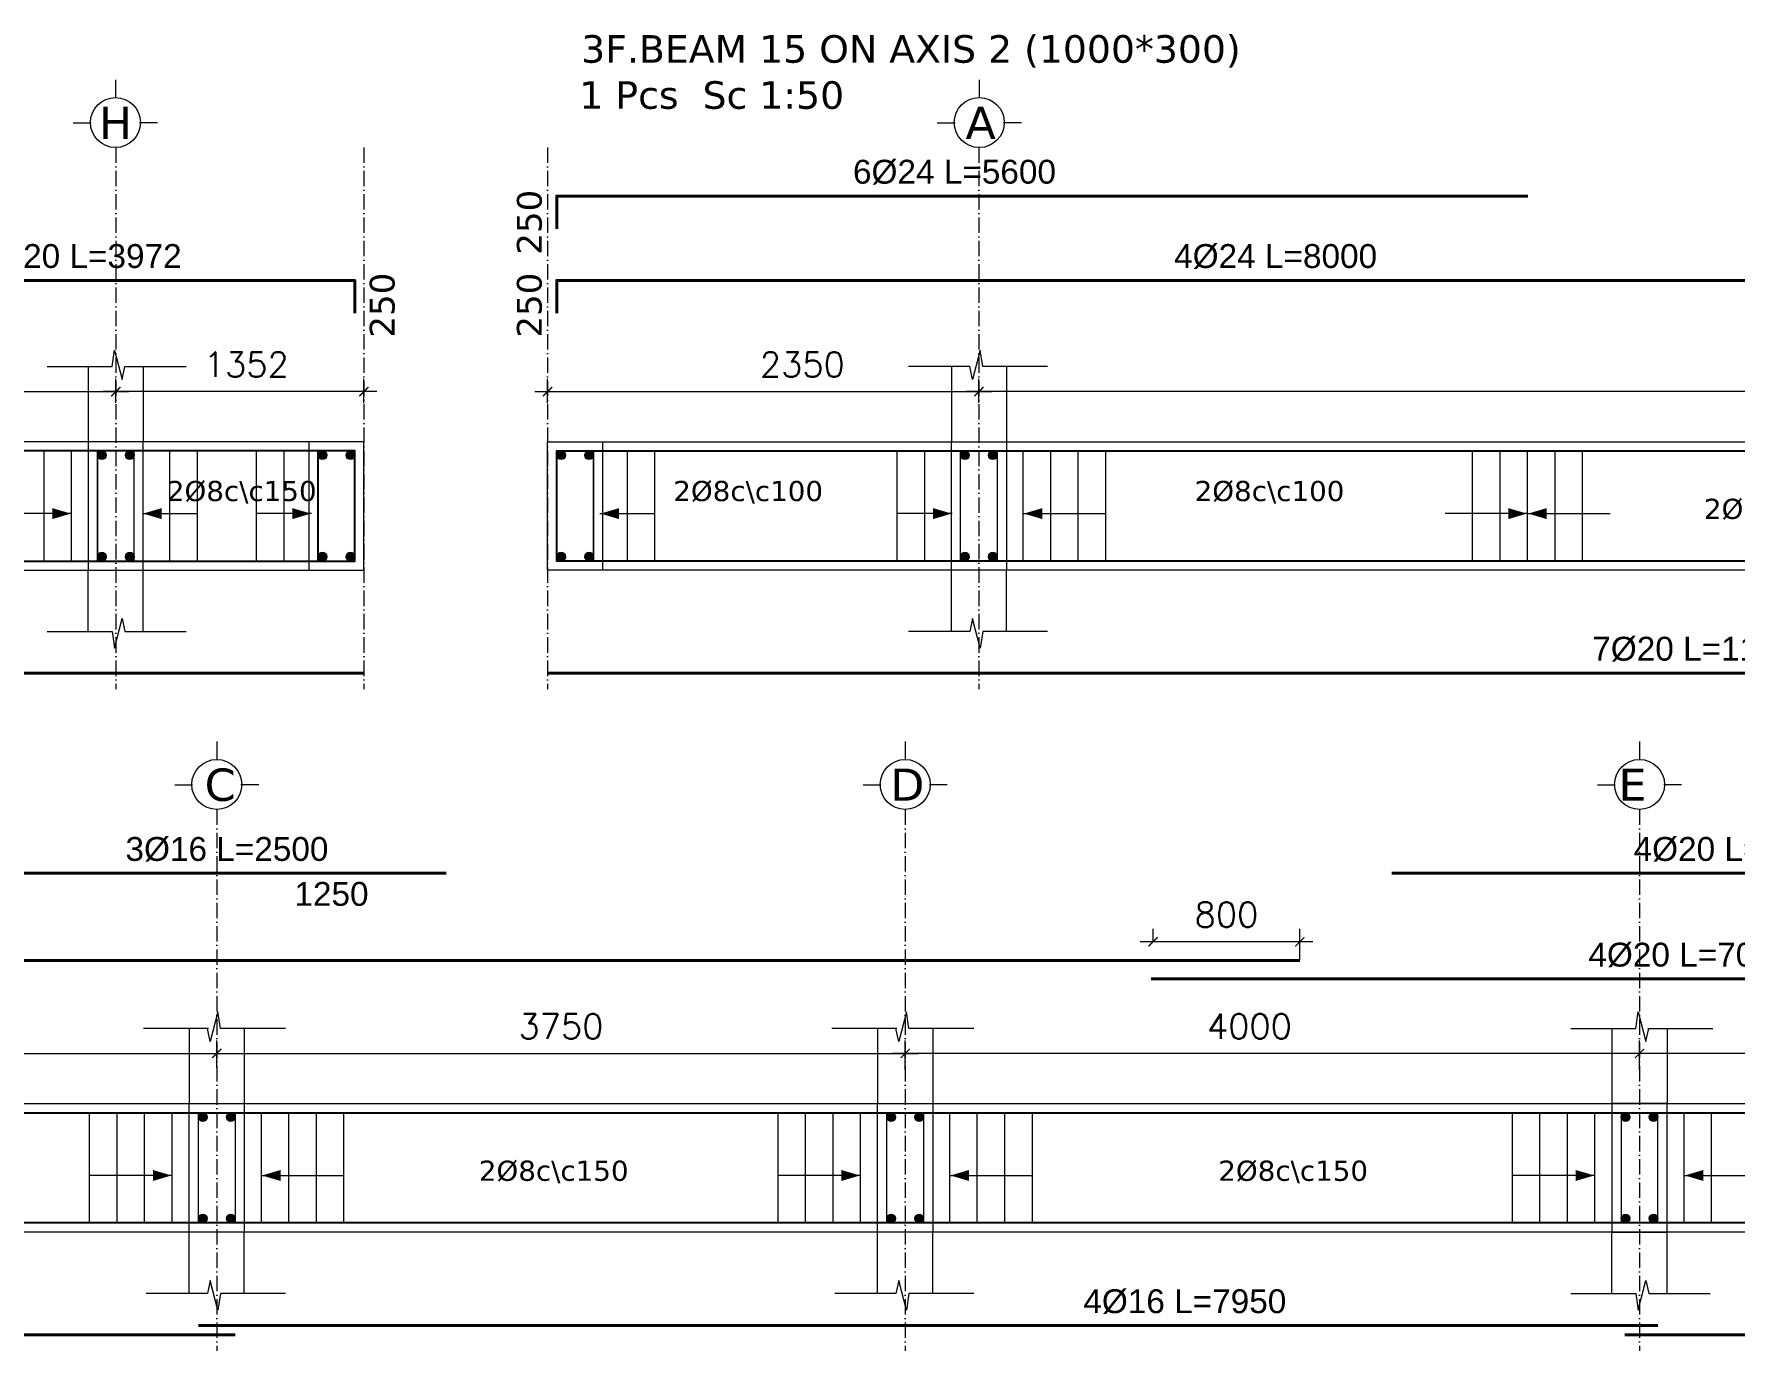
# Model space of a CAD drawing. Header units: inches. Extents: x -17020 to 43805, y -10194 to 123061.
# Drawn here: x 28762 to 29688, y 112118 to 112835 of the extents above; entities that cross this region are included whole.
import ezdxf

# ---------------------------------------------------------------- set-up
doc = ezdxf.new("R2010")
doc.units = ezdxf.units.IN
doc.header["$LTSCALE"] = 0.7
doc.header["$MEASUREMENT"] = 0
doc.linetypes.add('ACAD_ISO10W100', pattern=[18, 12, -3, 0, -3])
doc.layers.get('0').update_dxf_attribs({"lineweight": 13})
doc.layers.get('Defpoints').update_dxf_attribs({"lineweight": 5})
for name, color, linetype, lineweight in [('axis', 254, 'ACAD_ISO10W100', 9), ('BEAM FRAME', 5, 'Continuous', 18), ('COLUMN', 4, 'Continuous', 20), ('elevline', 30, 'Continuous', 20), ('FRAME 070', 5, 'Continuous', 60), ('hatch', 9, 'Continuous', 9), ('renforcment', 141, 'Continuous', 40), ('tex', 3, 'Continuous', 25), ('TEXT', 3, 'Continuous', 25), ('top rein. extension', 50, 'Continuous', 20), ('top renforcment', 7, 'Continuous', 40)]:
    doc.layers.add(name, color=color, linetype=linetype, lineweight=lineweight)
doc.styles.add('100', font='romans.shx', dxfattribs={"height": 13.5})
doc.styles.add('romanc', font='verdana.ttf', dxfattribs={"height": 250})
doc.styles.get("Standard").update_dxf_attribs({"font": 'arial.ttf', "height": 13})
doc.dimstyles.new('100', dxfattribs={"dimtxt": 13.5, "dimasz": 5, "dimexe": 7, "dimexo": 7, "dimgap": 8, "dimtad": 1, "dimdec": 0, "dimlfac": 10, "dimzin": 4, "dimdsep": 46, "dimtxsty": '100', "dimblk": 'ARCHTICK', "dimcen": 0.09, "dimdle": 7, "dimclrd": 1, "dimclre": 8, "dimclrt": 2, "dimadec": 0, "dimazin": 1, "dimtfac": 1, "dimtdec": 0, "dimtix": 1, "dimtofl": 0, "dimtmove": 0, "dimatfit": 3, "dimldrblk": 'ARCHTICK', "dimfxl": 0.18, "dimtolj": 1, "dimtzin": 0, "dimlwd": -1, "dimlwe": -1, "dimarcsym": 0})
doc.dimstyles.get("Standard").update_dxf_attribs({"dimtxt": 13, "dimasz": 5, "dimexe": 0.18, "dimexo": 0.0625, "dimgap": 6, "dimtad": 1, "dimdec": 0, "dimlfac": 10, "dimzin": 0, "dimdsep": 46, "dimtxsty": 'Standard', "dimblk": 'ARCHTICK', "dimcen": 0.09, "dimse1": 1, "dimse2": 1, "dimclrd": 1, "dimclre": 7, "dimclrt": 3, "dimadec": 0, "dimazin": 0, "dimtfac": 1, "dimtdec": 0, "dimtix": 1, "dimtofl": 0, "dimtmove": 0, "dimatfit": 3, "dimldrblk": 'ARCHTICK', "dimfxl": 1, "dimtolj": 1, "dimtzin": 0, "dimarcsym": 0})

# ---------------------------------------------------------------- blocks, each defined once
blk = doc.blocks.new('_ArchTick')
at = {"color": 0, "linetype": 'ByBlock', "lineweight": 0, "const_width": 0.15}
blk.add_lwpolyline([(-0.5, -0.5), (0.5, 0.5)], dxfattribs=at)
blk = doc.blocks.new('*D1092')
at = {"color": 8, "transparency": 16777216}
for p, q in [((28441.38, 112634.26), (28441.38, 112647.6)), ((28806.38, 112634.61), (28806.38, 112647.6))]:
    blk.add_line(p, q, dxfattribs=at)
at = {"color": 1, "transparency": 16777216}
blk.add_line((28434.38, 112640.6), (28813.38, 112640.6), dxfattribs=at)
at = {"layer": 'Defpoints', "color": 0, "transparency": 16777216}
for p in [(28806.38, 112640.6), (28441.38, 112627.26), (28806.38, 112627.61)]:
    blk.add_point(p, dxfattribs=at)
at = {"color": 1, "transparency": 16777216, "xscale": 5, "yscale": 5, "zscale": 5, "rotation": 180}
blk.add_blockref('_ArchTick', (28441.38, 112640.6), dxfattribs=at)
at = {"color": 1, "transparency": 16777216, "xscale": 5, "yscale": 5, "zscale": 5}
blk.add_blockref('_ArchTick', (28806.38, 112640.6), dxfattribs=at)
at = {"color": 2, "transparency": 16777216, "insert": (28538.88, 112655.35), "char_height": 13.5, "attachment_point": 5, "style": '100'}
blk.add_mtext('\\A1;3650', dxfattribs=at)
blk = doc.blocks.new('*D1093')
at = {"layer": 'Defpoints', "color": 0, "transparency": 16777216}
for p in [(28570.35, 112701.18, -157.78), (28570.35, 112701.18), (28967.56, 112701.18, -218.54)]:
    blk.add_point(p, dxfattribs=at)
at = {"layer": 'TEXT', "color": 3, "transparency": 16777216, "insert": (28786.97, 112714.18), "char_height": 13, "attachment_point": 5}
blk.add_mtext('\\A1;4%%C20 L=3972', dxfattribs=at)
blk = doc.blocks.new('*D1097')
at = {"color": 8, "transparency": 16777216}
for p, q in [((28806.38, 112634.49), (28806.38, 112647.6)), ((28941.56, 112634.28), (28941.56, 112647.6))]:
    blk.add_line(p, q, dxfattribs=at)
at = {"color": 1, "transparency": 16777216}
blk.add_line((28948.56, 112640.6), (28799.38, 112640.6), dxfattribs=at)
at = {"layer": 'Defpoints', "color": 0, "transparency": 16777216}
for p in [(28806.38, 112640.6), (28806.38, 112627.49), (28941.56, 112627.28)]:
    blk.add_point(p, dxfattribs=at)
at = {"color": 1, "transparency": 16777216, "xscale": 5, "yscale": 5, "zscale": 5, "rotation": 180}
blk.add_blockref('_ArchTick', (28806.38, 112640.6), dxfattribs=at)
at = {"color": 1, "transparency": 16777216, "xscale": 5, "yscale": 5, "zscale": 5}
blk.add_blockref('_ArchTick', (28941.56, 112640.6), dxfattribs=at)
at = {"color": 2, "transparency": 16777216, "insert": (28877.47, 112655.35), "char_height": 13.5, "attachment_point": 5, "style": '100'}
blk.add_mtext('\\A1;1352', dxfattribs=at)
blk = doc.blocks.new('*D1098')
at = {"layer": 'Defpoints', "color": 0, "transparency": 16777216}
for p in [(28058.38, 112487.31, -13652.68), (28941.56, 112487.31, -37100.88), (28941.56, 112487.31)]:
    blk.add_point(p, dxfattribs=at)
at = {"layer": 'TEXT', "color": 3, "transparency": 16777216, "insert": (28312.15, 112500.32), "char_height": 13, "attachment_point": 5}
blk.add_mtext('\\A1;3%%C16 L=8832', dxfattribs=at)
blk = doc.blocks.new('*D1104')
at = {"color": 8, "transparency": 16777216}
for p, q in [((29276.55, 112634.61), (29276.55, 112647.6)), ((30186.55, 112634.01), (30186.55, 112647.6))]:
    blk.add_line(p, q, dxfattribs=at)
at = {"color": 1, "transparency": 16777216}
blk.add_line((30193.55, 112640.6), (29269.55, 112640.6), dxfattribs=at)
at = {"layer": 'Defpoints', "color": 0, "transparency": 16777216}
for p in [(29276.55, 112640.6), (29276.55, 112627.61), (30186.55, 112627.01)]:
    blk.add_point(p, dxfattribs=at)
at = {"color": 1, "transparency": 16777216, "xscale": 5, "yscale": 5, "zscale": 5, "rotation": 180}
blk.add_blockref('_ArchTick', (29276.55, 112640.6), dxfattribs=at)
at = {"color": 1, "transparency": 16777216, "xscale": 5, "yscale": 5, "zscale": 5}
blk.add_blockref('_ArchTick', (30186.55, 112640.6), dxfattribs=at)
at = {"color": 2, "transparency": 16777216, "insert": (29731.55, 112655.35), "char_height": 13.5, "attachment_point": 5, "style": '100'}
blk.add_mtext('\\A1;9100', dxfattribs=at)
blk = doc.blocks.new('*D1105')
at = {"layer": 'Defpoints', "color": 0, "transparency": 16777216}
for p in [(29015.56, 112701.18, -218.54), (29815.58, 112701.18, -157.78), (29815.58, 112701.18)]:
    blk.add_point(p, dxfattribs=at)
at = {"layer": 'TEXT', "color": 3, "transparency": 16777216, "insert": (29438.16, 112714.18), "char_height": 13, "attachment_point": 5}
blk.add_mtext('\\A1;4%%C24 L=8000', dxfattribs=at)
blk = doc.blocks.new('*D1108')
at = {"color": 8, "transparency": 16777216}
for p, q in [((29041.56, 112634.28), (29041.56, 112647.6)), ((29276.55, 112634.49), (29276.55, 112647.6))]:
    blk.add_line(p, q, dxfattribs=at)
at = {"color": 1, "transparency": 16777216}
blk.add_line((29034.56, 112640.6), (29283.55, 112640.6), dxfattribs=at)
at = {"layer": 'Defpoints', "color": 0, "transparency": 16777216}
for p in [(29276.55, 112640.6), (29041.56, 112627.28), (29276.55, 112627.49)]:
    blk.add_point(p, dxfattribs=at)
at = {"color": 1, "transparency": 16777216, "xscale": 5, "yscale": 5, "zscale": 5, "rotation": 180}
blk.add_blockref('_ArchTick', (29041.56, 112640.6), dxfattribs=at)
at = {"color": 1, "transparency": 16777216, "xscale": 5, "yscale": 5, "zscale": 5}
blk.add_blockref('_ArchTick', (29276.55, 112640.6), dxfattribs=at)
at = {"color": 2, "transparency": 16777216, "insert": (29180.36, 112655.35), "char_height": 13.5, "attachment_point": 5, "style": '100'}
blk.add_mtext('\\A1;2350', dxfattribs=at)
blk = doc.blocks.new('*D1109')
at = {"layer": 'Defpoints', "color": 0, "transparency": 16777216}
for p in [(29041.56, 112487.31, -37100.88), (29041.56, 112487.31), (30194.55, 112487.31, -13652.68)]:
    blk.add_point(p, dxfattribs=at)
at = {"layer": 'TEXT', "color": 3, "transparency": 16777216, "insert": (29670.96, 112500.32), "char_height": 13, "attachment_point": 5}
blk.add_mtext('\\A1;7%%C20 L=11530', dxfattribs=at)
blk = doc.blocks.new('*D1116')
at = {"layer": 'Defpoints', "color": 0, "transparency": 16777216}
for p in [(29015.56, 112747.1, -218.54), (29575.55, 112747.1, -157.78), (29575.55, 112747.1)]:
    blk.add_point(p, dxfattribs=at)
at = {"layer": 'TEXT', "color": 3, "transparency": 16777216, "insert": (29263.23, 112760.1), "char_height": 13, "attachment_point": 5}
blk.add_mtext('\\A1;6%%C24 L=5600', dxfattribs=at)
blk = doc.blocks.new('*D1139')
at = {"layer": 'Defpoints', "color": 0, "transparency": 16777216}
for p in [(28251.41, 112330.7, -167.76), (29451.38, 112330.7, 33.73), (29451.38, 112330.7)]:
    blk.add_point(p, dxfattribs=at)
at = {"layer": 'TEXT', "color": 3, "transparency": 16777216, "insert": (28657.16, 112343.71), "char_height": 13, "attachment_point": 5}
blk.add_mtext('\\A1;4%%C20 L=12000', dxfattribs=at)
blk = doc.blocks.new('*D1142')
at = {"color": 8, "transparency": 16777216}
for p, q in [((28861.38, 112273.54), (28861.38, 112287.13)), ((29236.38, 112271.22), (29236.38, 112287.13))]:
    blk.add_line(p, q, dxfattribs=at)
at = {"color": 1, "transparency": 16777216}
blk.add_line((28854.38, 112280.13), (29243.38, 112280.13), dxfattribs=at)
at = {"layer": 'Defpoints', "color": 0, "transparency": 16777216}
for p in [(29236.38, 112280.13), (28861.38, 112266.54), (29236.38, 112264.22)]:
    blk.add_point(p, dxfattribs=at)
at = {"color": 1, "transparency": 16777216, "xscale": 5, "yscale": 5, "zscale": 5, "rotation": 180}
blk.add_blockref('_ArchTick', (28861.38, 112280.13), dxfattribs=at)
at = {"color": 1, "transparency": 16777216, "xscale": 5, "yscale": 5, "zscale": 5}
blk.add_blockref('_ArchTick', (29236.38, 112280.13), dxfattribs=at)
at = {"color": 2, "transparency": 16777216, "insert": (29048.88, 112294.88), "char_height": 13.5, "attachment_point": 5, "style": '100'}
blk.add_mtext('\\A1;3750', dxfattribs=at)
blk = doc.blocks.new('*D1143')
at = {"layer": 'Defpoints', "color": 0, "transparency": 16777216}
for p in [(28851.38, 112131.95, -37100.88), (28851.38, 112131.95), (29646.38, 112131.95, -13652.68)]:
    blk.add_point(p, dxfattribs=at)
at = {"layer": 'TEXT', "color": 3, "transparency": 16777216, "insert": (29388.69, 112144.95), "char_height": 13, "attachment_point": 5}
blk.add_mtext('\\A1;4%%C16 L=7950', dxfattribs=at)
blk = doc.blocks.new('*D1145')
at = {"layer": 'Defpoints', "color": 0, "transparency": 16777216}
for p in [(27676.38, 112126.84, -37100.88), (27676.38, 112126.84), (28871.38, 112126.84, -13652.68)]:
    blk.add_point(p, dxfattribs=at)
at = {"layer": 'TEXT', "color": 3, "transparency": 16777216, "insert": (28169.01, 112139.84), "char_height": 13, "attachment_point": 5}
blk.add_mtext('\\A1;4%%C16 L=11950', dxfattribs=at)
blk = doc.blocks.new('*D1146')
at = {"color": 8, "transparency": 16777216}
for p, q in [((28486.38, 112273.78), (28486.38, 112287.13)), ((28861.38, 112272.56), (28861.38, 112287.13))]:
    blk.add_line(p, q, dxfattribs=at)
at = {"color": 1, "transparency": 16777216}
blk.add_line((28479.38, 112280.13), (28868.38, 112280.13), dxfattribs=at)
at = {"layer": 'Defpoints', "color": 0, "transparency": 16777216}
for p in [(28861.38, 112280.13), (28486.38, 112266.78), (28861.38, 112265.56)]:
    blk.add_point(p, dxfattribs=at)
at = {"color": 1, "transparency": 16777216, "xscale": 5, "yscale": 5, "zscale": 5, "rotation": 180}
blk.add_blockref('_ArchTick', (28486.38, 112280.13), dxfattribs=at)
at = {"color": 1, "transparency": 16777216, "xscale": 5, "yscale": 5, "zscale": 5}
blk.add_blockref('_ArchTick', (28861.38, 112280.13), dxfattribs=at)
at = {"color": 2, "transparency": 16777216, "insert": (28673.88, 112294.88), "char_height": 13.5, "attachment_point": 5, "style": '100'}
blk.add_mtext('\\A1;3750', dxfattribs=at)
blk = doc.blocks.new('*D1147')
at = {"layer": 'Defpoints', "color": 0, "transparency": 16777216}
for p in [(29370.38, 112320.7, 24.95), (29370.38, 112320.7), (30071.35, 112320.7, -167.76)]:
    blk.add_point(p, dxfattribs=at)
at = {"layer": 'TEXT', "color": 3, "transparency": 16777216, "insert": (29663.8, 112333.71), "char_height": 13, "attachment_point": 5}
blk.add_mtext('\\A1;4%%C20 L=7010', dxfattribs=at)
blk = doc.blocks.new('*D1150')
at = {"color": 8, "transparency": 16777216}
for p, q in [((29636.38, 112271.22), (29636.38, 112287.13)), ((30386.38, 112272.56), (30386.38, 112287.13))]:
    blk.add_line(p, q, dxfattribs=at)
at = {"color": 1, "transparency": 16777216}
blk.add_line((30393.38, 112280.13), (29629.38, 112280.13), dxfattribs=at)
at = {"layer": 'Defpoints', "color": 0, "transparency": 16777216}
for p in [(29636.38, 112280.13), (29636.38, 112264.22), (30386.38, 112265.56)]:
    blk.add_point(p, dxfattribs=at)
at = {"color": 1, "transparency": 16777216, "xscale": 5, "yscale": 5, "zscale": 5, "rotation": 180}
blk.add_blockref('_ArchTick', (29636.38, 112280.13), dxfattribs=at)
at = {"color": 1, "transparency": 16777216, "xscale": 5, "yscale": 5, "zscale": 5}
blk.add_blockref('_ArchTick', (30386.38, 112280.13), dxfattribs=at)
at = {"color": 2, "transparency": 16777216, "insert": (30011.38, 112294.88), "char_height": 13.5, "attachment_point": 5, "style": '100'}
blk.add_mtext('\\A1;7500', dxfattribs=at)
blk = doc.blocks.new('*D1152')
at = {"layer": 'Defpoints', "color": 0, "transparency": 16777216}
for p in [(29628.38, 112126.84, -13652.68), (30396.38, 112126.84, -49467.84), (30396.38, 112126.84)]:
    blk.add_point(p, dxfattribs=at)
at = {"layer": 'TEXT', "color": 3, "transparency": 16777216, "insert": (30014.63, 112139.84), "char_height": 13, "attachment_point": 5}
blk.add_mtext('\\A1;4%%C20 L=7680', dxfattribs=at)
blk = doc.blocks.new('*D1154')
at = {"layer": 'Defpoints', "color": 0, "transparency": 16777216}
for p in [(28736.38, 112378.26, -203.15), (28736.38, 112378.26), (28986.38, 112378.26, -189.88)]:
    blk.add_point(p, dxfattribs=at)
at = {"layer": 'TEXT', "color": 3, "transparency": 16777216, "insert": (28866.94, 112391.26), "char_height": 13, "attachment_point": 5}
blk.add_mtext('\\A1;3%%C16 L=2500', dxfattribs=at)
blk = doc.blocks.new('*D1155')
at = {"layer": 'Defpoints', "color": 0, "transparency": 16777216}
for p in [(28861.38, 112376.7), (28986.38, 112376.7), (28986.38, 112354.3)]:
    blk.add_point(p, dxfattribs=at)
at = {"layer": 'TEXT', "color": 3, "transparency": 16777216, "insert": (28923.88, 112366.94), "char_height": 13, "attachment_point": 5}
blk.add_mtext('\\A1;1250', dxfattribs=at)
blk = doc.blocks.new('*D1158')
at = {"color": 8, "transparency": 16777216}
for p, q in [((29236.38, 112271.22), (29236.38, 112287.13)), ((29636.38, 112272.56), (29636.38, 112287.13))]:
    blk.add_line(p, q, dxfattribs=at)
at = {"color": 1, "transparency": 16777216}
blk.add_line((29643.38, 112280.13), (29229.38, 112280.13), dxfattribs=at)
at = {"layer": 'Defpoints', "color": 0, "transparency": 16777216}
for p in [(29236.38, 112280.13), (29236.38, 112264.22), (29636.38, 112265.56)]:
    blk.add_point(p, dxfattribs=at)
at = {"color": 1, "transparency": 16777216, "xscale": 5, "yscale": 5, "zscale": 5, "rotation": 180}
blk.add_blockref('_ArchTick', (29236.38, 112280.13), dxfattribs=at)
at = {"color": 1, "transparency": 16777216, "xscale": 5, "yscale": 5, "zscale": 5}
blk.add_blockref('_ArchTick', (29636.38, 112280.13), dxfattribs=at)
at = {"color": 2, "transparency": 16777216, "insert": (29423.88, 112294.88), "char_height": 13.5, "attachment_point": 5, "style": '100'}
blk.add_mtext('\\A1;4000', dxfattribs=at)
blk = doc.blocks.new('*D1159')
at = {"layer": 'Defpoints', "color": 0, "transparency": 16777216}
for p in [(29501.38, 112378.26, -203.15), (29501.38, 112378.26), (29886.38, 112378.26, -189.88)]:
    blk.add_point(p, dxfattribs=at)
at = {"layer": 'TEXT', "color": 3, "transparency": 16777216, "insert": (29688.43, 112391.26), "char_height": 13, "attachment_point": 5}
blk.add_mtext('\\A1;4%%C20 L=3850', dxfattribs=at)
blk = doc.blocks.new('*D1160')
at = {"layer": 'Defpoints', "color": 0, "transparency": 16777216}
for p in [(29636.38, 112376.7), (29886.38, 112376.7), (29886.38, 112354.3)]:
    blk.add_point(p, dxfattribs=at)
at = {"layer": 'TEXT', "color": 3, "transparency": 16777216, "insert": (29761.38, 112366.94), "char_height": 13, "attachment_point": 5}
blk.add_mtext('\\A1;2500', dxfattribs=at)
blk = doc.blocks.new('*D1161')
at = {"color": 8, "transparency": 16777216}
for p, q in [((29371.38, 112340.97), (29371.38, 112347.97)), ((29451.38, 112330.97), (29451.38, 112347.97))]:
    blk.add_line(p, q, dxfattribs=at)
at = {"color": 1, "transparency": 16777216}
blk.add_line((29458.38, 112340.97), (29364.38, 112340.97), dxfattribs=at)
at = {"layer": 'Defpoints', "color": 0, "transparency": 16777216}
for p in [(29371.38, 112340.97), (29371.38, 112333.97), (29451.38, 112323.97)]:
    blk.add_point(p, dxfattribs=at)
at = {"color": 1, "transparency": 16777216, "xscale": 5, "yscale": 5, "zscale": 5, "rotation": 180}
blk.add_blockref('_ArchTick', (29371.38, 112340.97), dxfattribs=at)
at = {"color": 1, "transparency": 16777216, "xscale": 5, "yscale": 5, "zscale": 5}
blk.add_blockref('_ArchTick', (29451.38, 112340.97), dxfattribs=at)
at = {"color": 2, "transparency": 16777216, "insert": (29411.38, 112355.72), "char_height": 13.5, "attachment_point": 5, "style": '100'}
blk.add_mtext('\\A1;800', dxfattribs=at)

msp = doc.modelspace()

# ---------------------------------------------------------------- hatches: boundary and pattern name
at = {"layer": 'elevline'}
for points in [[(28801.14, 112605.93, 1), (28796.38, 112605.93, 1)], [(28811.63, 112605.93, -1), (28816.38, 112605.93, -1)], [(28921.31, 112605.93, 1), (28916.56, 112605.93, 1)], [(28931.8, 112605.93, -1), (28936.56, 112605.93, -1)], [(29051.31, 112605.93, 1), (29046.56, 112605.93, 1)], [(29061.8, 112605.93, -1), (29066.56, 112605.93, -1)], [(29271.31, 112605.93, 1), (29266.55, 112605.93, 1)], [(29281.8, 112605.93, -1), (29286.55, 112605.93, -1)], [(28801.14, 112550.69, -1), (28796.38, 112550.69, -1)], [(28811.63, 112550.69, 1), (28816.38, 112550.69, 1)], [(28921.31, 112550.69, -1), (28916.56, 112550.69, -1)], [(28931.8, 112550.69, 1), (28936.56, 112550.69, 1)], [(29051.31, 112550.69, -1), (29046.56, 112550.69, -1)], [(29061.8, 112550.69, 1), (29066.56, 112550.69, 1)], [(29271.31, 112550.69, -1), (29266.55, 112550.69, -1)], [(29281.8, 112550.69, 1), (29286.55, 112550.69, 1)], [(28856.14, 112245.45, 1), (28851.38, 112245.45, 1)], [(28866.62, 112245.45, -1), (28871.38, 112245.45, -1)], [(29231.14, 112245.45, 1), (29226.38, 112245.45, 1)], [(29241.62, 112245.45, -1), (29246.38, 112245.45, -1)], [(29631.14, 112245.45, 1), (29626.38, 112245.45, 1)], [(29641.62, 112245.45, -1), (29646.38, 112245.45, -1)], [(28856.14, 112190.21, -1), (28851.38, 112190.21, -1)], [(28866.62, 112190.21, 1), (28871.38, 112190.21, 1)], [(29231.14, 112190.21, -1), (29226.38, 112190.21, -1)], [(29241.62, 112190.21, 1), (29246.38, 112190.21, 1)], [(29631.14, 112190.21, -1), (29626.38, 112190.21, -1)], [(29641.62, 112190.21, 1), (29646.38, 112190.21, 1)]]:
    msp.add_hatch(color=256, dxfattribs=at).paths.add_polyline_path(points)

# ---------------------------------------------------------------- linework, layer by layer
at = {"layer": 'axis'}
for p, q in [((28806.38, 112773.5, -217.91), (28806.38, 112478.57, -217.91)), ((28941.56, 112773.5, -217.91), (28941.56, 112478.57, -217.91)), ((29041.56, 112773.5), (29041.56, 112478.57)), ((29276.55, 112773.5), (29276.55, 112478.57)), ((28861.38, 112413.02), (28861.38, 112118.09)), ((29236.38, 112413.02), (29236.38, 112118.09)), ((29236.38, 112413.02), (29236.38, 112118.09)), ((29636.38, 112413.02), (29636.38, 112118.09)), ((29636.38, 112413.02), (29636.38, 112118.09))]:
    msp.add_line(p, q, dxfattribs=at)
at = {"layer": 'BEAM FRAME'}
msp.add_lwpolyline([(27676.38, 112543.31), (28941.56, 112543.31), (28941.56, 112613.31), (27676.38, 112613.31)], close=True, dxfattribs=at)
at = {"layer": 'BEAM FRAME', "elevation": 217.91}
for points in [[(30762.84, 112543.31), (29041.56, 112543.31), (29041.56, 112613.31), (30762.84, 112613.31)], [(30886.55, 112182.83), (27676.38, 112182.83), (27676.38, 112252.83), (30886.55, 112252.83)]]:
    msp.add_lwpolyline(points, close=True, dxfattribs=at)
at = {"layer": 'COLUMN', "lineweight": 20}
for p, q in [((28791.38, 112654.23), (28791.38, 112613.31)), ((28821.38, 112654.23), (28821.38, 112613.31)), ((29261.55, 112654.23, 217.91), (29261.55, 112613.31, 217.91)), ((29291.55, 112654.23, 217.91), (29291.55, 112613.31, 217.91)), ((28791.38, 112509.88), (28791.38, 112543.31)), ((28821.38, 112509.88), (28821.38, 112543.31)), ((29261.55, 112509.88, 217.91), (29261.55, 112543.31, 217.91)), ((29291.55, 112509.88, 217.91), (29291.55, 112543.31, 217.91)), ((28846.38, 112293.76, 217.91), (28846.38, 112252.83, 217.91)), ((28876.38, 112293.76, 217.91), (28876.38, 112252.83, 217.91)), ((29221.38, 112293.76, 217.91), (29221.38, 112252.83, 217.91)), ((29251.38, 112293.76, 217.91), (29251.38, 112252.83, 217.91)), ((29621.38, 112293.76, 217.91), (29621.38, 112252.83, 217.91)), ((29651.38, 112293.76, 217.91), (29651.38, 112252.83, 217.91)), ((28846.38, 112149.4, 217.91), (28846.38, 112182.83, 217.91)), ((28876.38, 112149.4, 217.91), (28876.38, 112182.83, 217.91)), ((29221.38, 112149.4, 217.91), (29221.38, 112182.83, 217.91)), ((29251.38, 112149.4, 217.91), (29251.38, 112182.83, 217.91)), ((29621.38, 112149.4, 217.91), (29621.38, 112182.83, 217.91)), ((29651.38, 112149.4, 217.91), (29651.38, 112182.83, 217.91))]:
    msp.add_line(p, q, dxfattribs=at)
at = {"layer": 'elevline'}
for p, q in [((28767.31, 112548.31, -217.91), (28767.31, 112608.31, -217.91)), ((28782.27, 112548.31, -217.91), (28782.27, 112608.31, -217.91)), ((28796.34, 112548.31, -217.91), (28796.34, 112608.31, -217.91)), ((28835.88, 112548.31, -217.91), (28835.88, 112608.31, -217.91)), ((28850.88, 112548.31, -217.91), (28850.88, 112608.31, -217.91)), ((28883.06, 112548.31, -217.91), (28883.06, 112608.31, -217.91)), ((28898.06, 112548.31, -217.91), (28898.06, 112608.31, -217.91)), ((28916.52, 112548.31, -217.91), (28916.52, 112608.31, -217.91)), ((29066.6, 112548.31), (29066.6, 112608.31)), ((29085.06, 112548.31), (29085.06, 112608.31)), ((29100.06, 112548.31), (29100.06, 112608.31)), ((29232.06, 112548.31), (29232.06, 112608.31)), ((29247.06, 112548.31), (29247.06, 112608.31)), ((29286.59, 112548.31), (29286.59, 112608.31)), ((29300.67, 112548.31), (29300.67, 112608.31)), ((29315.63, 112548.31), (29315.63, 112608.31)), ((29330.63, 112548.31), (29330.63, 112608.31)), ((29345.63, 112548.31), (29345.63, 112608.31)), ((29545.42, 112548.31), (29545.42, 112608.31)), ((29560.42, 112548.31), (29560.42, 112608.31)), ((29575.38, 112548.31), (29575.38, 112608.31)), ((29590.34, 112548.31), (29590.34, 112608.31)), ((29605.34, 112548.31), (29605.34, 112608.31)), ((28792.11, 112187.83), (28792.11, 112247.83)), ((28807.11, 112187.83), (28807.11, 112247.83)), ((28822.11, 112187.83), (28822.11, 112247.83)), ((28837.07, 112187.83), (28837.07, 112247.83)), ((28885.69, 112187.83), (28885.69, 112247.83)), ((28900.65, 112187.83), (28900.65, 112247.83)), ((28915.65, 112187.83), (28915.65, 112247.83)), ((28930.65, 112187.83), (28930.65, 112247.83)), ((29167.11, 112187.83), (29167.11, 112247.83)), ((29182.11, 112187.83), (29182.11, 112247.83)), ((29197.11, 112187.83), (29197.11, 112247.83)), ((29212.07, 112187.83), (29212.07, 112247.83)), ((29260.69, 112187.83), (29260.69, 112247.83)), ((29275.65, 112187.83), (29275.65, 112247.83)), ((29290.65, 112187.83), (29290.65, 112247.83)), ((29305.65, 112187.83), (29305.65, 112247.83)), ((29567.11, 112187.83), (29567.11, 112247.83)), ((29582.11, 112187.83), (29582.11, 112247.83)), ((29597.11, 112187.83), (29597.11, 112247.83)), ((29612.07, 112187.83), (29612.07, 112247.83)), ((29660.69, 112187.83), (29660.69, 112247.83)), ((29675.65, 112187.83), (29675.65, 112247.83))]:
    msp.add_line(p, q, dxfattribs=at)
for centre in [(28798.76, 112605.93, -217.91), (28814, 112605.93, -217.91), (28918.94, 112605.93, -217.91), (28934.18, 112605.93, -217.91), (29048.94, 112605.93), (29064.18, 112605.93), (29268.93, 112605.93), (29284.18, 112605.93), (28798.76, 112550.69, -217.91), (28814, 112550.69, -217.91), (28918.94, 112550.69, -217.91), (28934.18, 112550.69, -217.91), (29048.94, 112550.69), (29064.18, 112550.69), (29268.93, 112550.69), (29284.18, 112550.69), (28853.76, 112245.45), (28869, 112245.45), (29228.76, 112245.45), (29244, 112245.45), (29628.76, 112245.45), (29644, 112245.45), (28853.76, 112190.21), (28869, 112190.21), (29228.76, 112190.21), (29244, 112190.21), (29628.76, 112190.21), (29644, 112190.21)]:
    msp.add_circle(centre, 2.38, dxfattribs=at)
at = {"layer": 'FRAME 070', "lineweight": 20}
for p, q in [((28804.35, 112654.23), (28805.7, 112663.24)), ((28805.7, 112663.24), (28809.88, 112647.16)), ((29277.24, 112663.24, 217.91), (29273.06, 112647.16, 217.91)), ((29278.59, 112654.23, 217.91), (29277.24, 112663.24, 217.91)), ((28768.99, 112654.23), (28804.35, 112654.23)), ((28809.88, 112647.16), (28811.39, 112654.23)), ((28811.39, 112654.23), (28844.78, 112654.23)), ((29271.55, 112654.23, 217.91), (29238.16, 112654.23, 217.91)), ((29273.06, 112647.16, 217.91), (29271.55, 112654.23, 217.91)), ((29313.94, 112654.23, 217.91), (29278.59, 112654.23, 217.91)), ((28768.99, 112509.88), (28804.35, 112509.88)), ((28804.35, 112509.88), (28805.7, 112500.88)), ((28805.7, 112500.88), (28809.88, 112516.96)), ((28809.88, 112516.96), (28811.39, 112509.88)), ((28811.39, 112509.88), (28844.78, 112509.88)), ((29271.55, 112509.88, 217.91), (29238.16, 112509.88, 217.91)), ((29273.06, 112516.96, 217.91), (29271.55, 112509.88, 217.91)), ((29277.24, 112500.88, 217.91), (29273.06, 112516.96, 217.91)), ((29278.59, 112509.88, 217.91), (29277.24, 112500.88, 217.91)), ((29313.94, 112509.88, 217.91), (29278.59, 112509.88, 217.91)), ((28862.06, 112302.76, 217.91), (28857.88, 112286.68, 217.91)), ((28863.41, 112293.76, 217.91), (28862.06, 112302.76, 217.91)), ((29237.06, 112302.76, 217.91), (29232.88, 112286.68, 217.91)), ((29238.41, 112293.76, 217.91), (29237.06, 112302.76, 217.91)), ((29634.35, 112293.76, 217.91), (29635.7, 112302.76, 217.91)), ((29635.7, 112302.76, 217.91), (29639.88, 112286.68, 217.91)), ((28856.85, 112293.76, 217.91), (28821.5, 112293.76, 217.91)), ((28857.88, 112286.68, 217.91), (28856.37, 112293.76, 217.91)), ((28898.77, 112293.76, 217.91), (28863.41, 112293.76, 217.91)), ((29231.85, 112293.76, 217.91), (29196.5, 112293.76, 217.91)), ((29232.88, 112286.68, 217.91), (29231.37, 112293.76, 217.91)), ((29273.77, 112293.76, 217.91), (29238.41, 112293.76, 217.91)), ((29598.99, 112293.76, 217.91), (29634.35, 112293.76, 217.91)), ((29639.88, 112286.68, 217.91), (29641.39, 112293.76, 217.91)), ((29640.91, 112293.76, 217.91), (29676.27, 112293.76, 217.91)), ((28857.88, 112156.48, 217.91), (28856.37, 112149.4, 217.91)), ((28862.06, 112140.4, 217.91), (28857.88, 112156.48, 217.91)), ((29232.88, 112156.48, 217.91), (29231.37, 112149.4, 217.91)), ((29237.06, 112140.4, 217.91), (29232.88, 112156.48, 217.91)), ((29635.7, 112140.4, 217.91), (29639.88, 112156.48, 217.91)), ((29639.88, 112156.48, 217.91), (29641.39, 112149.4, 217.91)), ((28856.37, 112149.4, 217.91), (28822.99, 112149.4, 217.91)), ((28863.41, 112149.4, 217.91), (28862.06, 112140.4, 217.91)), ((28898.77, 112149.4, 217.91), (28863.41, 112149.4, 217.91)), ((29231.37, 112149.4, 217.91), (29197.99, 112149.4, 217.91)), ((29238.41, 112149.4, 217.91), (29237.06, 112140.4, 217.91)), ((29273.77, 112149.4, 217.91), (29238.41, 112149.4, 217.91)), ((29598.99, 112149.4, 217.91), (29634.35, 112149.4, 217.91)), ((29634.35, 112149.4, 217.91), (29635.7, 112140.4, 217.91)), ((29641.39, 112149.4, 217.91), (29674.78, 112149.4, 217.91))]:
    msp.add_line(p, q, dxfattribs=at)
at = {"layer": 'FRAME 070', "lineweight": 15, "elevation": -217.91}
for points in [[(28791.38, 112543.31), (28821.38, 112543.31), (28821.38, 112613.31), (28791.38, 112613.31)], [(28911.56, 112543.31), (28941.56, 112543.31), (28941.56, 112613.31), (28911.56, 112613.31)]]:
    msp.add_lwpolyline(points, close=True, dxfattribs=at)
at = {"layer": 'FRAME 070', "lineweight": 15}
for points in [[(29071.56, 112543.31), (29041.56, 112543.31), (29041.56, 112613.31), (29071.56, 112613.31)], [(29291.55, 112543.31), (29261.55, 112543.31), (29261.55, 112613.31), (29291.55, 112613.31)], [(28876.38, 112182.83), (28846.38, 112182.83), (28846.38, 112252.83), (28876.38, 112252.83)], [(29251.38, 112182.83), (29221.38, 112182.83), (29221.38, 112252.83), (29251.38, 112252.83)], [(29621.38, 112182.83), (29651.38, 112182.83), (29651.38, 112252.83), (29621.38, 112252.83)]]:
    msp.add_lwpolyline(points, close=True, dxfattribs=at)
at = {"layer": 'hatch'}
for p, q in [((28806.18, 112810.47, -217.91), (28806.18, 112800.74, -217.91)), ((29276.75, 112810.47), (29276.75, 112800.74)), ((28783.26, 112787, -217.91), (28792.99, 112787, -217.91)), ((28829.11, 112787, -217.91), (28819.37, 112787, -217.91)), ((29253.83, 112787), (29263.57, 112787)), ((29299.68, 112787), (29289.94, 112787)), ((28861.38, 112450), (28861.38, 112440.26)), ((29236.38, 112450), (29236.38, 112440.26)), ((29636.38, 112450), (29636.38, 112440.26)), ((28838.46, 112426.52), (28848.19, 112426.52)), ((28884.3, 112426.52), (28874.57, 112426.52)), ((29213.46, 112426.52), (29223.19, 112426.52)), ((29259.3, 112426.52), (29249.57, 112426.52)), ((29613.46, 112426.52), (29623.19, 112426.52)), ((29659.3, 112426.52), (29649.57, 112426.52))]:
    msp.add_line(p, q, dxfattribs=at)
for centre in [(28806.18, 112787.12, -217.91), (29276.75, 112787.12), (28861.38, 112426.64), (29236.38, 112426.64), (29636.38, 112426.64)]:
    msp.add_circle(centre, 13.62, dxfattribs=at)
at = {"layer": 'renforcment', "lineweight": -2}
msp.add_lwpolyline([(27681.38, 112548.31), (28936.56, 112548.31), (28936.56, 112608.31), (27681.38, 112608.31)], close=True, dxfattribs=at)
at = {"layer": 'renforcment', "lineweight": -2, "elevation": 217.91}
for points in [[(30757.84, 112548.31), (29046.56, 112548.31), (29046.56, 112608.31), (30757.84, 112608.31)], [(30881.55, 112187.83), (27681.38, 112187.83), (27681.38, 112247.83), (30881.55, 112247.83)]]:
    msp.add_lwpolyline(points, close=True, dxfattribs=at)
at = {"layer": 'top rein. extension'}
for p, q in [((28782.27, 112574.15, -217.91), (28737.31, 112574.15, -217.91)), ((28820.92, 112574.15, -217.91), (28850.88, 112574.15, -217.91)), ((28913.02, 112574.15, -217.91), (28883.06, 112574.15, -217.91)), ((29070.1, 112574.15), (29100.06, 112574.15)), ((29262.02, 112574.15), (29232.06, 112574.15)), ((29300.67, 112574.15), (29345.63, 112574.15)), ((29575.38, 112574.15), (29530.42, 112574.15)), ((29575.38, 112574.15), (29620.34, 112574.15)), ((28837.07, 112213.67), (28792.11, 112213.67)), ((28885.69, 112213.67), (28930.65, 112213.67)), ((29212.07, 112213.67), (29167.11, 112213.67)), ((29260.69, 112213.67), (29305.65, 112213.67)), ((29612.07, 112213.67), (29567.11, 112213.67)), ((29660.69, 112213.67), (29705.65, 112213.67))]:
    msp.add_line(p, q, dxfattribs=at)
for points in [[(28771.8, 112577.15, -217.91), (28781.92, 112574.15, -217.91), (28771.8, 112571.15, -217.91)], [(28831.39, 112577.15, -217.91), (28821.27, 112574.15, -217.91), (28831.39, 112571.15, -217.91)], [(28902.54, 112577.15, -217.91), (28912.67, 112574.15, -217.91), (28902.54, 112571.15, -217.91)], [(29080.57, 112577.15), (29070.45, 112574.15), (29080.57, 112571.15)], [(29251.55, 112577.15), (29261.67, 112574.15), (29251.55, 112571.15)], [(29311.14, 112577.15), (29301.01, 112574.15), (29311.14, 112571.15)], [(29564.91, 112577.15), (29575.03, 112574.15), (29564.91, 112571.15)], [(29585.85, 112577.15), (29575.73, 112574.15), (29585.85, 112571.15)], [(28826.6, 112216.67), (28836.72, 112213.67), (28826.6, 112210.67)], [(28896.17, 112216.67), (28886.04, 112213.67), (28896.17, 112210.67)], [(29201.6, 112216.67), (29211.72, 112213.67), (29201.6, 112210.67)], [(29271.17, 112216.67), (29261.04, 112213.67), (29271.17, 112210.67)], [(29601.6, 112216.67), (29611.72, 112213.67), (29601.6, 112210.67)], [(29671.17, 112216.67), (29661.04, 112213.67), (29671.17, 112210.67)]]:
    msp.add_solid(points, dxfattribs=at)
at = {"layer": 'top renforcment'}
for p, q in [((28941.56, 112487.31, -217.91), (28058.38, 112487.31, -217.91)), ((29041.56, 112487.31), (30194.55, 112487.31)), ((28851.38, 112131.95), (29646.38, 112131.95)), ((27676.38, 112126.84), (28871.38, 112126.84)), ((30396.38, 112126.84, -12366.96), (29628.38, 112126.84))]:
    msp.add_line(p, q, dxfattribs=at)
for points in [[(29575.55, 112747.1), (29046.56, 112747.1), (29046.56, 112729.21)], [(29815.58, 112701.18), (29046.56, 112701.18), (29046.56, 112683.29)], [(28736.38, 112378.26), (28986.38, 112378.26)], [(29501.38, 112378.26), (29886.38, 112378.26)], [(29451.38, 112330.7), (28251.41, 112330.7)], [(29370.38, 112320.7), (30071.35, 112320.7)]]:
    msp.add_lwpolyline(points, dxfattribs=at)
at = {"layer": 'top renforcment', "elevation": -217.91}
msp.add_lwpolyline([(28570.35, 112701.18), (28936.56, 112701.18), (28936.56, 112683.29)], dxfattribs=at)
at = {"layer": 'top renforcment', "lineweight": 15, "elevation": -217.91}
for points in [[(28796.38, 112548.31), (28816.38, 112548.31), (28816.38, 112608.31), (28796.38, 112608.31)], [(28916.56, 112548.31), (28936.56, 112548.31), (28936.56, 112608.31), (28916.56, 112608.31)]]:
    msp.add_lwpolyline(points, close=True, dxfattribs=at)
at = {"layer": 'top renforcment', "lineweight": 15}
for points in [[(29066.56, 112548.31), (29046.56, 112548.31), (29046.56, 112608.31), (29066.56, 112608.31)], [(29286.55, 112548.31), (29266.55, 112548.31), (29266.55, 112608.31), (29286.55, 112608.31)], [(28871.38, 112187.83), (28851.38, 112187.83), (28851.38, 112247.83), (28871.38, 112247.83)], [(29246.38, 112187.83), (29226.38, 112187.83), (29226.38, 112247.83), (29246.38, 112247.83)], [(29626.38, 112187.83), (29646.38, 112187.83), (29646.38, 112247.83), (29626.38, 112247.83)]]:
    msp.add_lwpolyline(points, close=True, dxfattribs=at)

# ---------------------------------------------------------------- texts
at = {"layer": 'tex', "style": 'romanc'}
for s, p in [('2%%C8c\\c150', (28834.21, 112580.96, -33654.09)), ('2%%C8c\\c100', (29110.06, 112580.96, -33436.19)), ('2%%C8c\\c100', (29394.05, 112580.96, -33436.19)), ('2%%C8c\\c150', (29671.48, 112571.24, -33436.19)), ('2%%C8c\\c150', (29004.15, 112210.76, -33436.19)), ('2%%C8c\\c150', (29406.93, 112210.76, -33436.19))]:
    msp.add_text(s, height=11, dxfattribs=at).set_placement(p)
at = {"layer": 'TEXT', "style": 'romanc'}
for s, height, p in [('3F.BEAM 15 ON AXIS 2 (1000*300)', 15, (29059.88, 112819.73)), ('1 Pcs  Sc 1:50 ', 15, (29058.86, 112794.63)), ('H', 17.6, (28797.16, 112778.2, -217.91)), ('A', 17.6, (29269.23, 112778.2)), ('C', 17.6, (28854.78, 112417.72)), ('D', 17.6, (29228.26, 112417.72)), ('E', 17.6, (29624.9, 112417.72))]:
    msp.add_text(s, height=height, dxfattribs=at).set_placement(p)
for p in [(29038.38, 112715.16, -73175.05), (28958.23, 112670.01, -73392.95), (29038.38, 112670.01, -73175.05)]:
    msp.add_text('250', height=13.5, rotation=90, dxfattribs=at).set_placement(p)

# ---------------------------------------------------------------- dimensions: what is measured, and where the dimension line sits
for base, p1, p2, picture, middle in [((28806.38, 112640.6, -217.91), (28441.38, 112627.26, -217.91), (28806.38, 112627.61, -217.91), '*D1092', (28538.88, 112640.6, -217.91)), ((29276.55, 112640.6), (29041.56, 112627.28), (29276.55, 112627.49), '*D1108', (29180.36, 112640.6)), ((28861.38, 112280.13), (28486.38, 112266.78), (28861.38, 112265.56), '*D1146', (28673.88, 112280.13)), ((29236.38, 112280.13), (28861.38, 112266.54), (29236.38, 112264.22), '*D1142', (29048.88, 112280.13))]:
    dim = msp.add_linear_dim(base=base, p1=p1, p2=p2, dimstyle='100')
    dim.commit()
    dim.dimension.update_dxf_attribs({"geometry": picture, "text_midpoint": middle, "dimtype": 160})
for base, p1, p2, picture, middle in [((28806.38, 112640.6, -217.91), (28941.56, 112627.28, -217.91), (28806.38, 112627.49, -217.91), '*D1097', (28877.47, 112640.6, -217.91)), ((29276.55, 112640.6), (30186.55, 112627.01), (29276.55, 112627.61), '*D1104', (29731.55, 112640.6)), ((29236.38, 112280.13), (29636.38, 112265.56), (29236.38, 112264.22), '*D1158', (29423.88, 112280.13)), ((29636.38, 112280.13), (30386.38, 112265.56), (29636.38, 112264.22), '*D1150', (30011.38, 112280.13))]:
    dim = msp.add_linear_dim(base=base, p1=p1, p2=p2, angle=180, dimstyle='100')
    dim.commit()
    dim.dimension.update_dxf_attribs({"geometry": picture, "text_midpoint": middle, "dimtype": 160})
dim = msp.add_linear_dim(base=(29371.38, 112340.97), p1=(29451.38, 112323.97), p2=(29371.38, 112333.97), dimstyle='100')
dim.commit()
dim.dimension.update_dxf_attribs({"geometry": '*D1161', "text_midpoint": (29411.38, 112355.72)})
at = {"layer": 'TEXT'}
for base, p1, p2, angle, text, picture, middle in [((29575.55, 112747.1), (29015.56, 112747.1, -218.54), (29575.55, 112747.1, -157.78), 0, '6%%C24 L=<>', '*D1116', (29263.23, 112747.1)), ((28570.35, 112701.18, -217.91), (28967.56, 112701.18, -436.45), (28570.35, 112701.18, -375.69), 180, '4%%C20 L=<>', '*D1093', (28786.97, 112701.18, -217.91)), ((29815.58, 112701.18), (29015.56, 112701.18, -218.54), (29815.58, 112701.18, -157.78), 0, '4%%C24 L=<>', '*D1105', (29438.16, 112701.18)), ((28941.56, 112487.31, 12149.06), (28058.38, 112487.31, -1503.63), (28941.56, 112487.31, -24951.83), 0, '3%%C16 L=<>', '*D1098', (28312.15, 112487.31, 12149.06)), ((29041.56, 112487.31, 12366.96), (30194.55, 112487.31, -1285.72), (29041.56, 112487.31, -24733.92), 180, '7%%C20 L=<>', '*D1109', (29670.96, 112487.31, 12366.96)), ((28736.38, 112378.26), (28986.38, 112378.26, -189.88), (28736.38, 112378.26, -203.15), 180, '3%%C16 L=<>', '*D1154', (28866.94, 112378.26)), ((29501.38, 112378.26), (29886.38, 112378.26, -189.88), (29501.38, 112378.26, -203.15), 180, '4%%C20 L=<>', '*D1159', (29688.43, 112378.26)), ((29451.38, 112330.7), (28251.41, 112330.7, -167.76), (29451.38, 112330.7, 33.73), 0, '4%%C20 L=<>', '*D1139', (28657.16, 112330.7)), ((29370.38, 112320.7), (30071.35, 112320.7, -167.76), (29370.38, 112320.7, 24.95), 180, '4%%C20 L=<>', '*D1147', (29663.8, 112320.7)), ((27676.38, 112126.84, 12366.96), (28871.38, 112126.84, -1285.72), (27676.38, 112126.84, -24733.92), 180, '4%%C16 L=<>', '*D1145', (28169.01, 112126.84, 12366.96)), ((28851.38, 112131.95, 12366.96), (29646.38, 112131.95, -1285.72), (28851.38, 112131.95, -24733.92), 180, '4%%C16 L=<>', '*D1143', (29388.69, 112131.95, 12366.96)), ((30396.38, 112126.84, 12366.96), (29628.38, 112126.84, -1285.72), (30396.38, 112126.84, -37100.88), 0, '4%%C20 L=<>', '*D1152', (30014.63, 112126.84, 12366.96))]:
    dim = msp.add_linear_dim(base=base, p1=p1, p2=p2, angle=angle, text=text, dimstyle='Standard', override={"dimsd1": 1, "dimsd2": 1, "dimfxl": 0.1, "dimfxlon": 1}, dxfattribs=at)
    dim.commit()
    dim.dimension.update_dxf_attribs({"geometry": picture, "text_midpoint": middle, "dimtype": 161})
for base, p1, p2, picture, middle in [((28986.38, 112354.3), (28861.38, 112376.7), (28986.38, 112376.7), '*D1155', (28923.88, 112366.94)), ((29886.38, 112354.3), (29636.38, 112376.7), (29886.38, 112376.7), '*D1160', (29761.38, 112366.94))]:
    dim = msp.add_linear_dim(base=base, p1=p1, p2=p2, dimstyle='Standard', override={"dimsd1": 1, "dimsd2": 1, "dimfxl": 0.1, "dimfxlon": 1}, dxfattribs=at)
    dim.commit()
    dim.dimension.update_dxf_attribs({"geometry": picture, "text_midpoint": middle})

doc.saveas('drawing.dxf')
